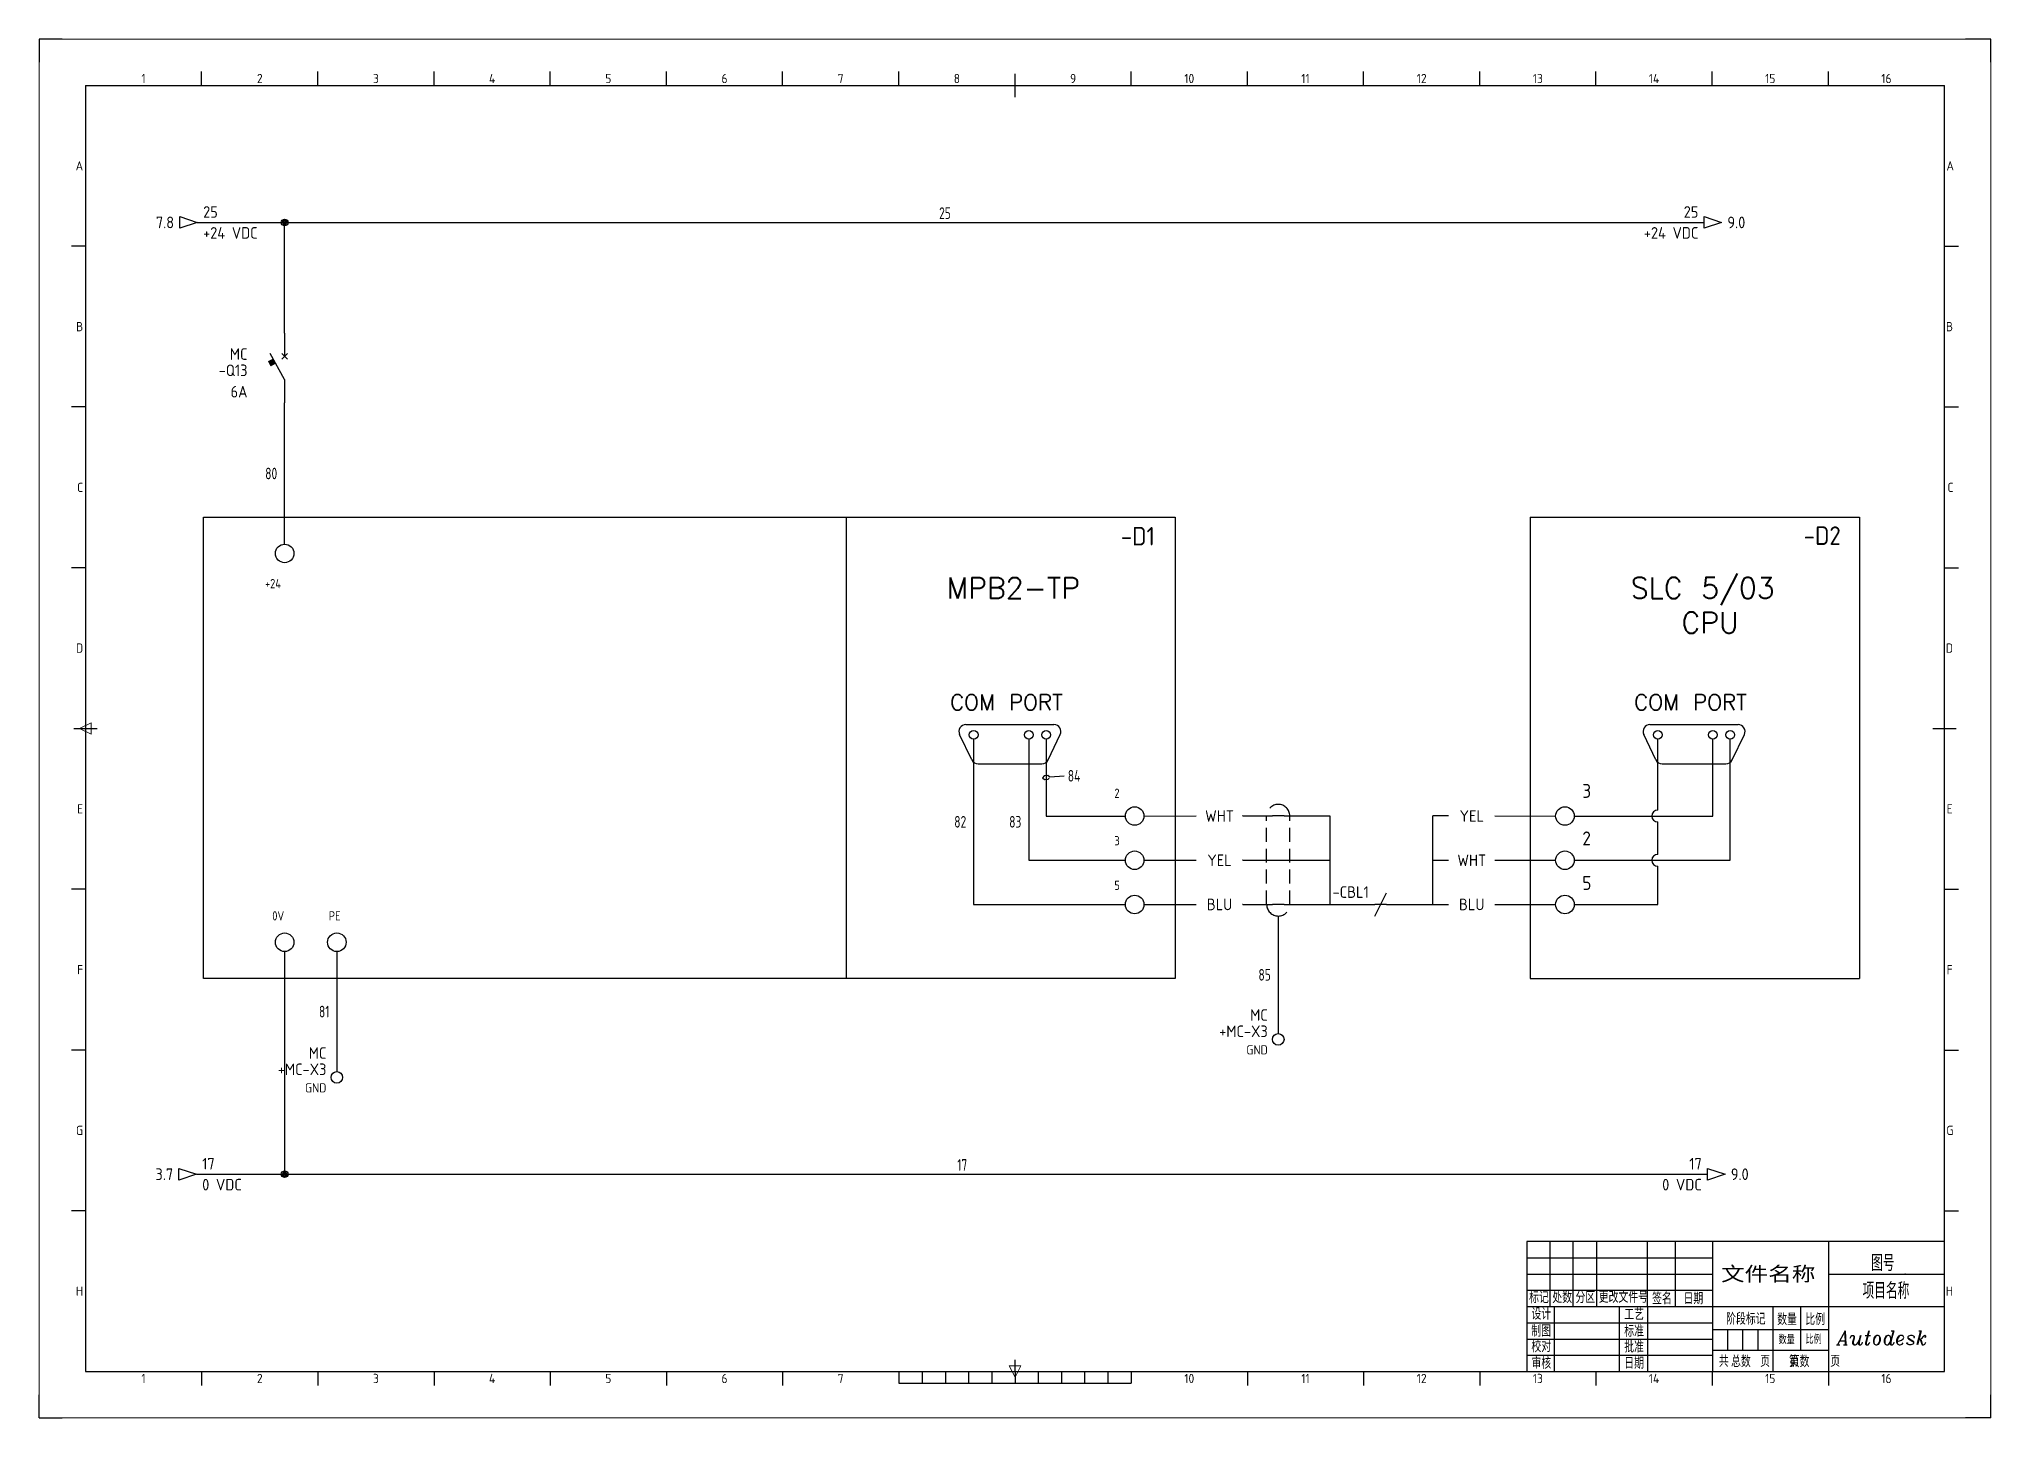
# Model space of a CAD drawing. Header units: millimetres. Extents: x 0 to 841, y 0 to 594.
import ezdxf
from ezdxf.enums import TextEntityAlignment as Align

# ---------------------------------------------------------------- set-up
doc = ezdxf.new("R2010")
doc.units = ezdxf.units.MM
doc.header["$LTSCALE"] = 12
doc.linetypes.add('DASHED', pattern=[0.75, 0.5, -0.25])
for name, color, linetype in [('_MULTI_WIRE', 9, 'Continuous'), ('AE_BOR', 1, 'Continuous'), ('BLU_1.0mm^2', 5, 'Continuous'), ('DESC', 150, 'Continuous'), ('GRN_2.5mm^2', 3, 'Continuous'), ('GRY_0.75mm^2', 9, 'Continuous'), ('LINK', 9, 'DASHED'), ('LOC', 8, 'Continuous'), ('MISC', 7, 'Continuous'), ('SYMS', 7, 'Continuous'), ('TAGS', 150, 'Continuous'), ('TERMS', 123, 'Continuous'), ('WHT_1.0mm^2', 7, 'Continuous'), ('WIRENO', 72, 'Continuous'), ('WIREREF', 52, 'Continuous'), ('WIREREF_DEST', 52, 'Continuous'), ('XREF', 7, 'Continuous'), ('YEL_1.0mm^2', 2, 'Continuous'), ('图框_外框线', 7, 'Continuous'), ('图框_标题栏属性', 1, 'Continuous'), ('图框_标题栏文字', 6, 'Continuous')]:
    doc.layers.add(name, color=color, linetype=linetype)
doc.styles.get("Standard").update_dxf_attribs({"font": 'txt.shx', "bigfont": 'gbcbig.shx'})
doc.styles.add('WD', font='romans.shx', dxfattribs={"bigfont": 'gbcbig.shx'})
doc.styles.add('WD_IEC', font='isocp2.shx', dxfattribs={"width": 0.9, "height": 4, "bigfont": 'gbcbig.shx'})
doc.styles.add('工程字', font='gbenor.shx', dxfattribs={"bigfont": 'gbcbig.shx'})

# ---------------------------------------------------------------- blocks, each defined once
blk = doc.blocks.new('gb_a1')
for p, q in [((20, 574), (20, 20)), ((20, 574), (821, 574)), ((821, 20), (821, 574)), ((20, 20), (821, 20))]:
    blk.add_line(p, q)
at = {"layer": 'AE_BOR', "lineweight": 30}
for p, q in [((10, 594), (0, 594)), ((0, 594), (0, 584)), ((841, 594), (830, 594)), ((841, 584), (841, 594)), ((0, 0), (0, 10)), ((841, 0), (841, 10)), ((0, 0), (10, 0)), ((841, 0), (830, 0))]:
    blk.add_line(p, q, dxfattribs=at)
at = {"layer": 'AE_BOR', "color": 1, "lineweight": 15}
for p, q in [((0, 594), (841, 594)), ((0, 0), (0, 594)), ((841, 594), (841, 0)), ((17.5, 297), (22.5, 299.5)), ((22.5, 294.5), (17.5, 297)), ((22.5, 299.5), (22.5, 294.5)), ((420.5, 17.5), (418, 22.5)), ((418, 22.5), (423, 22.5)), ((423, 22.5), (420.5, 17.5)), ((841, 0), (0, 0))]:
    blk.add_line(p, q, dxfattribs=at)
at = {"layer": 'AE_BOR'}
for p, q in [((70.0625, 574), (70.0625, 580)), ((120.125, 574), (120.125, 580)), ((170.1875, 574), (170.1875, 580)), ((220.25, 574), (220.25, 580)), ((270.3125, 574), (270.3125, 580)), ((320.375, 574), (320.375, 580)), ((370.4375, 574), (370.4375, 580)), ((470.5625, 574), (470.5625, 580)), ((520.625, 574), (520.625, 580)), ((570.6875, 574), (570.6875, 580)), ((620.75, 574), (620.75, 580)), ((670.8125, 574), (670.8125, 580)), ((720.875, 574), (720.875, 580)), ((770.9375, 574), (770.9375, 580)), ((20, 504.75), (14, 504.75)), ((821, 504.75), (827, 504.75)), ((20, 435.5), (14, 435.5)), ((821, 435.5), (827, 435.5)), ((20, 366.25), (14, 366.25)), ((821, 366.25), (827, 366.25)), ((20, 227.75), (14, 227.75)), ((821, 227.75), (827, 227.75)), ((20, 158.5), (14, 158.5)), ((821, 158.5), (827, 158.5)), ((20, 89.25), (14, 89.25)), ((821, 89.25), (827, 89.25)), ((70.0625, 20), (70.0625, 14)), ((120.125, 20), (120.125, 14)), ((170.1875, 20), (170.1875, 14)), ((220.25, 20), (220.25, 14)), ((270.3125, 20), (270.3125, 14)), ((320.375, 20), (320.375, 14)), ((520.625, 20), (520.625, 14)), ((570.6875, 20), (570.6875, 14)), ((620.75, 20), (620.75, 14)), ((670.8125, 20), (670.8125, 14)), ((720.875, 20), (720.875, 14)), ((770.9375, 20), (770.9375, 14))]:
    blk.add_line(p, q, dxfattribs=at)
at = {"layer": 'AE_BOR', "color": 2, "lineweight": 30}
for p, q in [((420.5, 574), (420.5, 579)), ((420.5, 569), (420.5, 574)), ((15, 297), (25, 297)), ((816, 297), (826, 297)), ((370.5, 20), (370.5, 15)), ((380.5, 20), (380.5, 15)), ((390.5, 20), (390.5, 15)), ((400.5, 20), (400.5, 15)), ((410.5, 20), (410.5, 15)), ((420.5, 20), (420.5, 25)), ((420.5, 20), (420.5, 15)), ((430.5, 20), (430.5, 15)), ((440.5, 20), (440.5, 15)), ((450.5, 20), (450.5, 15)), ((460.5, 20), (460.5, 15)), ((470.5, 20), (470.5, 15)), ((370.5, 15), (470.5, 15))]:
    blk.add_line(p, q, dxfattribs=at)
at = {"layer": 'AE_BOR', "style": 'WD_IEC'}
for s, p in [('1', (45.03125, 575)), ('2', (95.09375, 575)), ('3', (145.15625, 575)), ('4', (195.21875, 575)), ('5', (245.28125, 575)), ('6', (295.34375, 575)), ('7', (345.40625, 575)), ('8', (395.46875, 575)), ('9', (445.53125, 575)), ('10', (495.59375, 575)), ('11', (545.65625, 575)), ('12', (595.71875, 575)), ('13', (645.78125, 575)), ('14', (695.84375, 575)), ('15', (745.90625, 575)), ('16', (795.96875, 575)), ('1', (45.03125, 15)), ('2', (95.09375, 15)), ('3', (145.15625, 15)), ('4', (195.21875, 15)), ('5', (245.28125, 15)), ('6', (295.34375, 15)), ('7', (345.40625, 15)), ('10', (495.59375, 15)), ('11', (545.65625, 15)), ('12', (595.71875, 15)), ('13', (645.78125, 15)), ('14', (695.84375, 15)), ('15', (745.90625, 15)), ('16', (795.96875, 15))]:
    blk.add_text(s, height=4, dxfattribs=at).set_placement(p, align=Align.CENTER)
for s, p in [('A', (19, 539.375)), ('A', (825.04762, 539.375)), ('B', (19, 470.125)), ('B', (824.66667, 470.125)), ('C', (19, 400.875)), ('C', (824.85714, 400.875)), ('D', (19, 331.625)), ('D', (824.66667, 331.625)), ('E', (19, 262.375)), ('E', (824.47619, 262.375)), ('F', (19, 193.125)), ('F', (824.47619, 193.125)), ('G', (19, 123.875)), ('G', (824.85714, 123.875)), ('H', (19, 54.625)), ('H', (824.66667, 54.625))]:
    blk.add_text(s, height=4, dxfattribs=at).set_placement(p, align=Align.MIDDLE_RIGHT)
blk = doc.blocks.new('HDV1_06')
for centre in [(35, 183.12), (401.25, 70), (401.25, 50.95), (401.25, 31.9), (35, 15.62), (57.5, 15.62)]:
    blk.add_circle(centre, 4)
at = {"layer": 'SYMS'}
for p, q in [((0, 198.75), (418.75, 198.75)), ((0, 0), (0, 198.75)), ((276.88, 198.75), (276.88, 0)), ((418.75, 198.75), (418.75, 0)), ((328.52, 109.37), (366.48, 109.37)), ((331.06, 94.2), (325.82, 105.07)), ((363.94, 94.2), (369.18, 105.07)), ((333.76, 92.5), (361.24, 92.5)), ((418.75, 0), (0, 0))]:
    blk.add_line(p, q, dxfattribs=at)
for centre in [(331.88, 105), (355.62, 105), (363.12, 105)]:
    blk.add_circle(centre, 1.88, dxfattribs=at)
for centre, start, end in [((328.52, 106.37), 90, 205.70995), ((366.48, 106.37), 334.29005, 90), ((333.76, 95.5), 205.70995, 270), ((361.24, 95.5), 270, 334.29005)]:
    blk.add_arc(centre, 3, start, end, dxfattribs=at)
at = {"style": 'WD_IEC', "flags": 1}
for tag, p, height in [('X2TERM01', (35, 187.12), 0.512), ('X4TERM01', (31, 183.12), 0.512), ('X8TERM07', (331.88, 103.12), 0.512), ('X8TERM08', (355.62, 103.12), 0.512), ('X8TERM09', (363.12, 103.12), 0.512), ('X4TERM04', (397.25, 70), 0.512), ('X1TERM04', (405.25, 70), 0.512), ('X4TERM05', (397.25, 50.95), 0.512), ('X1TERM05', (405.25, 50.95), 0.512), ('X4TERM06', (397.25, 31.9), 0.512), ('X1TERM06', (405.25, 31.9), 0.512), ('X4TERM02', (31, 15.62), 0.512), ('X8TERM02', (35, 11.62), 0.512), ('X8TERM03', (57.5, 11.62), 0.512), ('MFG', (0, 0), 0.02), ('ASSYCODE', (0, 0), 0.02), ('CAT', (0, 0), 0.02), ('FAMILY', (0, 0), 0.02)]:
    blk.add_attdef(tag, p, '', height=height, dxfattribs=at)
at = {"style": 'WD_IEC'}
for tag, p, height in [('INST', (444.14, 189.28), 0.0625), ('LOC', (444.14, 184.33), 0.0625), ('DESC1', (437.5, 151.25), 8), ('DESC2', (437.5, 136.25), 8), ('DESC3', (437.5, 121.25), 8), ('XREF', (439.18, 109.22), 0.0781)]:
    blk.add_attdef(tag, p, '', height=height, dxfattribs=at)
blk.add_attdef('TAG1', text='', height=8, dxfattribs=at).set_placement((451.25, 166.25), align=Align.CENTER)
at = {"layer": 'SYMS'}
for s, height, p in [('MPB2-TP', 9, (320.22, 163.77)), ('COM PORT', 6.75, (321.73, 115.64))]:
    blk.add_text(s, height=height, dxfattribs=at).set_placement(p)
at = {"layer": 'SYMS', "style": 'WD_IEC'}
for tag, p in [('TERM01', (26.56, 168.12)), ('TERM04', (392.5, 77.81)), ('TERM05', (392.5, 57.36)), ('TERM06', (392.5, 38.16)), ('TERM02', (29.69, 25)), ('TERM03', (54.06, 25))]:
    blk.add_attdef(tag, p, '', height=6, dxfattribs=at)
blk = doc.blocks.new('HDV1_03')
for centre in [(15, 70), (15, 50.95), (15, 31.9)]:
    blk.add_circle(centre, 4)
at = {"layer": 'SYMS'}
for p, q in [((0, 198.75), (0, 0)), ((0, 198.75), (141.88, 198.75)), ((141.88, 198.75), (141.88, 0)), ((51.65, 109.37), (89.6, 109.37)), ((54.18, 94.2), (48.95, 105.07)), ((87.07, 94.2), (92.3, 105.07)), ((56.89, 92.5), (84.36, 92.5)), ((0, 0), (141.88, 0))]:
    blk.add_line(p, q, dxfattribs=at)
for centre in [(55, 105), (78.75, 105), (86.25, 105)]:
    blk.add_circle(centre, 1.88, dxfattribs=at)
for centre, start, end in [((51.65, 106.37), 90, 205.70995), ((89.6, 106.37), 334.29005, 90), ((56.89, 95.5), 205.70995, 270), ((84.36, 95.5), 270, 334.29005)]:
    blk.add_arc(centre, 3, start, end, dxfattribs=at)
at = {"style": 'WD_IEC'}
for tag, p, height in [('INST', (172.08, 190.11), 0.0625), ('LOC', (170.43, 183.5), 0.0625), ('DESC1', (160.62, 151.25), 8), ('DESC2', (160.62, 136.25), 8), ('DESC3', (160.62, 121.25), 8), ('XREF', (169.6, 107.57), 0.0781), ('TERM01', (22.5, 77.81), 6), ('TERM02', (22.5, 57.36), 6), ('TERM03', (22.5, 38.16), 6)]:
    blk.add_attdef(tag, p, '', height=height, dxfattribs=at)
blk.add_attdef('TAG1', text='', height=8, dxfattribs=at).set_placement((174.38, 166.25), align=Align.CENTER)
at = {"style": 'WD_IEC', "flags": 1}
for tag, p, height in [('X8TERM04', (55, 103.12), 0.512), ('X8TERM05', (78.75, 103.12), 0.512), ('X8TERM06', (86.25, 103.12), 0.512), ('X4TERM01', (11, 70), 0.512), ('X1TERM01', (19, 70), 0.512), ('X4TERM02', (11, 50.95), 0.512), ('X1TERM02', (19, 50.95), 0.512), ('X4TERM03', (11, 31.9), 0.512), ('X1TERM03', (19, 31.9), 0.512), ('FAMILY', (0, 0.62), 0.01), ('CAT', (0, 0.62), 0.01), ('ASSYCODE', (0, 0.62), 0.01), ('MFG', (0, 0.62), 0.01)]:
    blk.add_attdef(tag, p, '', height=height, dxfattribs=at)
at = {"layer": 'SYMS'}
for s, height, p in [('SLC 5/03', 9, (43.35, 163.77)), ('CPU', 9, (65.22, 148.77)), ('COM PORT', 6.75, (44.85, 115.64))]:
    blk.add_text(s, height=height, dxfattribs=at).set_placement(p)
blk = doc.blocks.new('HA3S1_INLINE')
for p, q in [((0, 0), (-0.016, 0)), ((10, 0), (9.984, 0))]:
    blk.add_line(p, q)
at = {"style": 'WD_IEC', "flags": 8}
blk.add_attdef('WIRENO', text='', height=2.5, dxfattribs=at).set_placement((5, 4), align=Align.MIDDLE)
at = {"style": 'WD_IEC', "flags": 1}
blk.add_attdef('SIGCODE', text='', height=1, dxfattribs=at).set_placement((-2.5, 0.55), align=Align.RIGHT)
for tag, p in [('X4TERM01', (0, 0)), ('X1TERM02', (10, 0))]:
    blk.add_attdef(tag, p, '', height=0.32, dxfattribs=at)
at = {"style": 'WD_IEC'}
for tag, p in [('DESC1', (5, 0)), ('XREF', (5, -4))]:
    blk.add_attdef(tag, text='', height=2.5, dxfattribs=at).set_placement(p, align=Align.MIDDLE)
blk = doc.blocks.new('HA3D3_INLINE')
for p, q in [((-10, 0), (-10.016, 0)), ((0, 0), (-0.016, 0))]:
    blk.add_line(p, q)
at = {"style": 'WD_IEC', "flags": 8}
blk.add_attdef('WIRENO', text='', height=2.5, dxfattribs=at).set_placement((-5, 4), align=Align.MIDDLE)
at = {"style": 'WD_IEC', "flags": 1}
blk.add_attdef('SIGCODE', text='', height=1, dxfattribs=at).set_placement((-12.5, 0.55), align=Align.RIGHT)
for tag, p in [('X4TERM01', (-10, 0)), ('X1TERM02', (0, 0))]:
    blk.add_attdef(tag, p, '', height=0.32, dxfattribs=at)
at = {"style": 'WD_IEC'}
for tag, p in [('DESC1', (-5, 0)), ('XREF', (-5, -4))]:
    blk.add_attdef(tag, text='', height=2.5, dxfattribs=at).set_placement(p, align=Align.MIDDLE)
blk = doc.blocks.new('VCB1')
for p, q in [((0, 7.5), (0, 2.5)), ((0, -2.5), (-3.12, 3.12)), ((0.62, 1.88), (-0.62, 3.12)), ((-0.62, 1.88), (0.62, 3.12)), ((0, -2.5), (0, -7.5))]:
    blk.add_line(p, q)
blk.add_solid([(-2.52, 2.03), (-3.61, 1.43), (-1.91, 0.94), (-3.01, 0.33)])
at = {"style": 'WD_IEC'}
for tag, p in [('INST', (-8, 5.25)), ('LOC', (-8, 1.75)), ('TAG1', (-8, -1.75)), ('RATING1', (-8, -6.35)), ('DESC1', (-8, -14.35)), ('DESC2', (-8, -17.85)), ('DESC3', (-8, -21.35))]:
    blk.add_attdef(tag, text='', height=2.5, dxfattribs=at).set_placement(p, align=Align.RIGHT)
blk.add_attdef('TERM01', text='', height=2, rotation=90, dxfattribs=at).set_placement((-1, 7.5), align=Align.RIGHT)
at = {"style": 'WD_IEC', "flags": 1}
for tag, p, height in [('X2TERM01', (0, 7.5), 0.32), ('MFG', (2.75, 6.5), 1.5), ('CAT', (2.75, 4), 1.5), ('X4LINK', (-2, 0), 0.32), ('X1LINK', (-0.5, 0), 0.32), ('X8TERM02', (0, -7.5), 0.32), ('ASSYCODE', (1, -9), 1), ('FAMILY', (1, -10.5), 1), ('CATDESC', (1, -12), 1), ('CONTACT', (1, -13.5), 1)]:
    blk.add_attdef(tag, p, '', height=height, dxfattribs=at)
at = {"style": 'WD_IEC'}
blk.add_attdef('TERM02', (-1, -7.5), '', height=2, rotation=90, dxfattribs=at)
at = {"lineweight": 15, "style": 'WD_IEC'}
blk.add_attdef('XREF', text='', height=2.5, dxfattribs=at).set_placement((-8, -10.35), align=Align.RIGHT)
blk = doc.blocks.new('HA1S1')
blk.add_lwpolyline([(0, 1.25), (3.75, 0), (0, -1.25)], close=True)
at = {"style": 'WD_IEC'}
for tag, height, flags, p in [('WIRENO', 2.5, 8, (-1.25, 1)), ('SIGCODE', 1, 1, (5, 1.8))]:
    blk.add_attdef(tag, text='', height=height, dxfattribs=dict(at, flags=flags)).set_placement(p, align=Align.RIGHT)
at = {"style": 'WD_IEC', "flags": 1}
blk.add_attdef('X4TERM01', (0, 0), '', height=0.32, dxfattribs=at)
at = {"style": 'WD_IEC'}
blk.add_attdef('XREF', text='', height=2.5, dxfattribs=at).set_placement((5, 0), align=Align.MIDDLE_LEFT)
blk.add_attdef('DESC1', text='', height=2.5, dxfattribs=at).set_placement((-1.25, -1), align=Align.TOP_RIGHT)
blk = doc.blocks.new('HW01')
for p, q in [((-1.25, -2.5), (1.25, 2.5)), ((1.25, 0), (-1.25, 0))]:
    blk.add_line(p, q)
at = {"style": 'WD_IEC', "flags": 1}
for tag, height, p in [('INST', 2.5, (-4.5, 8.25)), ('LOC', 2.5, (-4.5, 4.75)), ('XREF', 2.7, (-4.5, -3.75)), ('DESC1', 2.5, (-4.5, -7.75)), ('DESC3', 2.5, (-4.5, -14.75)), ('DESC2', 2.5, (-4.5, -11.25))]:
    blk.add_attdef(tag, text='', height=height, dxfattribs=at).set_placement(p, align=Align.RIGHT)
at = {"style": 'WD_IEC'}
blk.add_attdef('TAG1', text='', height=2.5, dxfattribs=at).set_placement((-4.5, 1.25), align=Align.RIGHT)
at = {"style": 'WD_IEC', "flags": 1}
for tag, p, height in [('X4TERM01', (-1.25, 0), 0.36), ('X2LINK', (0, 1), 0.32), ('X1TERM01', (1.25, 0), 0.36), ('X8LINK', (0, -1), 0.32), ('MFG', (3.06, -7.26), 1), ('CAT', (3.06, -8.76), 1), ('ASSYCODE', (3.06, -10.26), 1), ('FAMILY', (3.06, -11.76), 1), ('CATDESC', (3.06, -13.26), 1)]:
    blk.add_attdef(tag, p, '', height=height, dxfattribs=at)
at = {"style": 'WD_IEC'}
blk.add_attdef('RATING1', text='', height=2.5, dxfattribs=at).set_placement((2, -2), align=Align.MIDDLE_LEFT)
blk = doc.blocks.new('HA1D3')
blk.add_lwpolyline([(0, 0), (-3.75, -1.25), (-3.75, 1.25)], close=True)
at = {"style": 'WD_IEC'}
blk.add_attdef('XREF', text='', height=2.5, dxfattribs=at).set_placement((-5, 0), align=Align.MIDDLE_RIGHT)
at = {"style": 'WD_IEC', "flags": 1}
blk.add_attdef('SIGCODE', text='', height=1, dxfattribs=at).set_placement((-2.5, 1.8), align=Align.RIGHT)
at = {"style": 'WD_IEC'}
for tag, p, height, flags in [('X1TERM01', (0, 0), 0.32, 1), ('WIRENO', (1.25, 1), 2.5, 8)]:
    blk.add_attdef(tag, p, '', height=height, dxfattribs=dict(at, flags=flags))
blk.add_attdef('DESC1', text='', height=2.5, dxfattribs=at).set_placement((1.25, -1), align=Align.TOP_LEFT)
blk = doc.blocks.new('HS0_11')
blk.add_line((1.25, 0), (-1.25, 0))
at = {"linetype": 'DASHED'}
blk.add_arc((0, 0), 2.5, 0, 180, dxfattribs=at)
at = {"style": 'WD_IEC', "flags": 1}
for tag, p in [('X8LINKL', (-2.5, 0)), ('X4TERM01', (-1.25, 0)), ('X1TERM01', (1.25, 0)), ('X8LINKR', (2.5, 0))]:
    blk.add_attdef(tag, p, '', height=0.32, dxfattribs=at)
blk = doc.blocks.new('HS0_21')
blk.add_line((1.25, 0), (-1.25, 0))
at = {"linetype": 'DASHED'}
blk.add_arc((0, 0), 2.5, 180, 0, dxfattribs=at)
at = {"style": 'WD_IEC', "flags": 1}
for tag, p in [('X2LINKL', (-2.5, 0)), ('X4TERM01', (-1.25, 0)), ('X1TERM01', (1.25, 0)), ('X8LINKR', (2.5, 0)), ('X8TERM02', (0, -2.5)), ('WD_NOTJUMPERED', (1.79, -2.5))]:
    blk.add_attdef(tag, p, '', height=0.32, dxfattribs=at)
blk.add_attdef('X8TERMDESC02', text='', height=2, dxfattribs=at).set_placement((0.25, -3.76), align=Align.TOP_LEFT)
blk = doc.blocks.new('WD_WNH')
at = {"linetype": 'Continuous', "style": 'WD_IEC', "width": 0.8}
blk.add_attdef('WIRENO', text='', height=2.5, dxfattribs=at).set_placement((0, 0.75), align=Align.CENTER)
at = {"style": 'WD_IEC', "flags": 1}
for tag, p in [('W08USER', (0, 0.375)), ('W04USER', (0, 0.875)), ('W05USER', (0, 0.75)), ('W09USER', (0, 0.25)), ('W03USER', (0, 1)), ('W06USER', (0, 0.625)), ('W07USER', (0, 0.5)), ('W02USER', (0, 1.125)), ('W01USER', (0, 1.25)), ('W10USER', (0, 0.125))]:
    blk.add_attdef(tag, text='', height=0.08, dxfattribs=at).set_placement(p, align=Align.CENTER)
blk = doc.blocks.new('WD_WNV')
at = {"linetype": 'Continuous', "style": 'WD_IEC', "width": 0.8}
blk.add_attdef('WIRENO', text='', height=2.5, dxfattribs=at).set_placement((-1.6, 0), align=Align.MIDDLE_RIGHT)
at = {"style": 'WD_IEC', "flags": 1}
for tag, p in [('W08USER', (-1, 0.375)), ('W04USER', (-1, 0.875)), ('W05USER', (-1, 0.75)), ('W09USER', (-1, 0.25)), ('W03USER', (-1, 1)), ('W06USER', (-1, 0.625)), ('W07USER', (-1, 0.5)), ('W02USER', (-1, 1.125)), ('W01USER', (-1, 1.25)), ('W10USER', (-1, 0.125))]:
    blk.add_attdef(tag, text='', height=0.08, dxfattribs=at).set_placement(p, align=Align.CENTER)
blk = doc.blocks.new('CorpLogoBlock')
at = {"insert": (-46.09, 17.54), "char_height": 6, "width": 37.2055, "attachment_point": 1, "style": '工程字'}
blk.add_mtext('{\\Fitalic|c0;Autodesk}', dxfattribs=at)
blk = doc.blocks.new('GB_TitleBlock')
at = {"lineweight": -3}
for p, q in [((-50, 42), (0, 42)), ((-50, 28), (0, 28))]:
    blk.add_line(p, q, dxfattribs=at)
blk.add_point((-16.99, 42), dxfattribs=at)
at = {"layer": '图框_外框线'}
for p, q in [((-170, 56), (-170, 28)), ((-160, 28), (-160, 56)), ((-150, 56), (-150, 28)), ((-128, 28), (-128, 56)), ((-116, 56), (-116, 28)), ((-100, 56), (-100, 0)), ((-50, 56), (-50, 0)), ((-180, 49), (-100, 49)), ((-180, 42), (-100, 42)), ((-180, 35), (-100, 35)), ((-180, 28), (-50, 28)), ((-168, 0), (-168, 28)), ((-140, 0), (-140, 28)), ((-128, 28), (-128, 0)), ((-74, 28), (-74, 0)), ((-62, 28), (-62, 9)), ((-180, 21), (-100, 21)), ((-50, 18), (-100, 18)), ((-93.5, 18), (-93.5, 9)), ((-87, 18), (-87, 9)), ((-80.5, 18), (-80.5, 9)), ((-180, 14), (-100, 14)), ((-50, 9), (-100, 9)), ((-180, 7), (-100, 7))]:
    blk.add_line(p, q, dxfattribs=at)
blk.add_lwpolyline([(0, 56), (-180, 56), (-180, 0), (0, 0), (0, 56)], dxfattribs=at)
at = {"style": 'WD', "flags": 1}
blk.add_attdef('WD_TB', (-168.38, 50.46), '', height=2, dxfattribs=at)
at = {"layer": '图框_标题栏属性', "style": '工程字'}
for tag, p in [('REV3', (-179.58, 50.91)), ('REV2', (-179.43, 43.49)), ('REV1', (-179.43, 36.77))]:
    blk.add_attdef(tag, p, '', height=3, dxfattribs=at)
for tag, height, width, p, p2 in [('REV3DET', 3, 13.288798, (-148.76, 50.77), (-130.49, 50.77)), ('BY3', 3, 6.930672, (-126.95, 50.77), (-117.42, 50.77)), ('RD3', 3, 9.096075, (-114.66, 50.77), (-102.16, 50.77)), ('REV2DET', 3, 1.39216, (-148.76, 43.77), (-130.49, 43.77)), ('BY2', 3, 6.930672, (-126.95, 43.77), (-117.42, 43.77)), ('RD2', 3, 9.096075, (-114.66, 43.77), (-102.16, 43.77)), ('文件名称', 7, 2.04191, (-96.3, 38.33), (-55.63, 38.33)), ('REV1DET', 3, 13.288798, (-148.76, 36.77), (-130.49, 36.77)), ('BY1', 3, 6.930672, (-126.95, 36.77), (-117.42, 36.77)), ('RD1', 3, 9.096075, (-114.66, 36.77), (-102.16, 36.77))]:
    blk.add_attdef(tag, text='', height=height, dxfattribs=dict(at, width=width)).set_placement(p, p2, align=Align.FIT)
for tag, p in [('图号', (-26.57, 46.93)), ('项目名称', (-25.25, 35.16))]:
    blk.add_attdef(tag, text='', height=7, dxfattribs=at).set_placement(p, align=Align.MIDDLE)
at = {"layer": '图框_标题栏属性', "lineweight": -3}
for tag, p in [('设计', (-163.59, 22.3)), ('工艺', (-123.59, 22.3)), ('制图', (-163.59, 15.3)), ('标准', (-123.59, 15.3)), ('校对', (-163.59, 8.3)), ('批准', (-123.59, 8.3)), ('审核', (-163.59, 1.3)), ('日期', (-123.59, 1.3))]:
    blk.add_attdef(tag, p, '', height=5, dxfattribs=at)
at = {"layer": '图框_标题栏属性', "style": '工程字'}
for tag, height, p in [('数量', 3.5, (-68.02, 13.58)), ('比例', 3.5, (-56.4, 13.74)), ('总数', 5, (-87.74, 4.36)), ('页数', 5, (-62.45, 4.36))]:
    blk.add_attdef(tag, text='', height=height, dxfattribs=at).set_placement(p, align=Align.MIDDLE_CENTER)
at = {"layer": '图框_标题栏文字', "style": '工程字'}
for s, p in [('标记', (-179, 29.44)), ('处数', (-169, 29.44)), ('分区', (-159, 29.44)), ('更改文件号', (-149, 29.59)), ('签名', (-126, 29)), ('日期', (-112.47, 28.98)), ('设计', (-177.99, 22.35)), ('工艺', (-138.02, 22.15)), ('阶段标记', (-94.11, 20.2)), ('数量', (-72.11, 20)), ('比例', (-60, 20)), ('制图', (-178.04, 15.02)), ('标准', (-137.99, 14.92)), ('校对', (-177.99, 8.33)), ('批准', (-138.02, 8.15)), ('审核', (-177.99, 1.15)), ('日期', (-138.02, 1.15)), ('共     页   第     页', (-97.24, 2))]:
    blk.add_text(s, height=5, dxfattribs=at).set_placement(p)
blk = doc.blocks.new('WDDOT')
for radius in [0.72, 0.449, 0.223]:
    blk.add_circle((0, 0), radius)
blk = doc.blocks.new('VT0002')
blk.add_circle((0, 0), 1.25)
at = {"style": 'WD_IEC'}
for tag, p in [('INST', (-2.25, 7.5)), ('LOC', (-2.25, 4))]:
    blk.add_attdef(tag, text='', height=2.5, dxfattribs=at).set_placement(p, align=Align.RIGHT)
at = {"style": 'WD_IEC', "flags": 1}
for tag, p, height in [('ASSYCODE', (2.75, 10.75), 1), ('CATDESC', (2.75, 9.25), 1), ('MFG', (2.75, 7.25), 1.5), ('CAT', (2.75, 4.75), 1.5), ('X4TERM01', (-1.25, 0), 0.32), ('X4PIN01', (-1.25, 1), 0.4), ('X4TERMDESC01', (-1.25, 0.5), 0.4), ('X2TERM01', (0, 1.25), 0.32), ('X2PIN01', (0, 2.25), 0.4), ('X2TERMDESC01', (0, 1.75), 0.4), ('X8PIN01', (0, -0.25), 0.4), ('X1TERM01', (1.25, 0), 0.32), ('X1PIN01', (1.25, 1), 0.4), ('X1TERMDESC01', (1.25, 0.5), 0.4), ('X8TERM01', (0, -1.25), 0.32), ('X8TERMDESC01', (0, -0.75), 0.4), ('STRIPSEQ', (0, -3), 0.4), ('LINKTERM', (0, -2), 0.4)]:
    blk.add_attdef(tag, p, '', height=height, dxfattribs=at)
at = {"style": 'WD_IEC', "flags": 8}
for tag, height, p in [('TAGSTRIP', 2.5, (-2.25, 0.5)), ('TERM01', 2, (-2.25, -3.25))]:
    blk.add_attdef(tag, text='', height=height, dxfattribs=at).set_placement(p, align=Align.RIGHT)

msp = doc.modelspace()

# ---------------------------------------------------------------- linework, layer by layer
at = {"layer": '_MULTI_WIRE'}
for p, q in [((518.62, 259.31), (531.42, 259.31)), ((536.42, 259.31), (556.19, 259.31)), ((556.19, 259.31), (556.19, 221.2)), ((600.57, 221.22), (600.57, 259.31)), ((607.31, 259.31), (600.57, 259.31)), ((518.62, 240.24), (556.19, 240.24)), ((600.57, 240.24), (607.31, 240.24)), ((518.62, 221.22), (531.42, 221.22)), ((536.42, 221.22), (575.58, 221.22)), ((580.58, 221.22), (607.28, 221.22))]:
    msp.add_line(p, q, dxfattribs=at)
at = {"layer": 'BLU_1.0mm^2'}
for p, q in [((68.19, 515), (717.44, 515)), ((105.82, 467.3), (105.82, 515)), ((105.82, 376.41), (105.82, 437.3)), ((476.07, 221.19), (498.62, 221.22)), ((627.28, 221.22), (653.44, 221.19))]:
    msp.add_line(p, q, dxfattribs=at)
at = {"layer": 'GRN_2.5mm^2'}
for p, q in [((533.92, 216.22), (533.92, 165.57)), ((105.82, 200.91), (105.82, 105)), ((128.32, 200.91), (128.32, 149.2)), ((67.79, 105), (718.91, 105))]:
    msp.add_line(p, q, dxfattribs=at)
at = {"layer": 'GRY_0.75mm^2'}
for p, q in [((402.69, 292.41), (402.69, 221.19)), ((426.44, 292.41), (426.44, 240.24)), ((433.94, 292.41), (433.94, 259.29)), ((697.44, 261.83), (697.44, 292.41)), ((721.19, 259.29), (721.19, 292.41)), ((728.69, 240.24), (728.69, 292.41)), ((433.94, 259.29), (468.07, 259.29)), ((661.44, 259.29), (721.19, 259.29)), ((697.44, 242.78), (697.44, 256.75)), ((426.44, 240.24), (468.07, 240.24)), ((661.44, 240.24), (728.69, 240.24)), ((697.44, 221.19), (697.44, 237.7)), ((402.69, 221.19), (468.07, 221.19)), ((661.44, 221.19), (697.44, 221.19))]:
    msp.add_line(p, q, dxfattribs=at)
for centre in [(697.44, 259.29), (697.44, 240.24)]:
    msp.add_arc(centre, 2.54, 90, 270, dxfattribs=at)
at = {"layer": 'LINK'}
for points in [[(528.92, 221.22), (528.92, 259.31)], [(538.92, 221.22), (538.92, 259.31)]]:
    msp.add_lwpolyline(points, dxfattribs=at)
at = {"layer": 'WHT_1.0mm^2'}
for p, q in [((476.07, 259.29), (498.62, 259.31)), ((627.31, 240.24), (653.44, 240.24))]:
    msp.add_line(p, q, dxfattribs=at)
at = {"layer": 'WIRENO'}
msp.add_lwpolyline([(441.75, 276.49), (435.52, 275.98), (434.67, 276.7), (433.09, 276.57), (432.36, 275.72), (433.22, 274.99), (434.8, 275.12), (435.16, 275.55)], dxfattribs=at)
at = {"layer": 'YEL_1.0mm^2'}
for p, q in [((627.31, 259.31), (653.44, 259.29)), ((476.07, 240.24), (498.62, 240.24))]:
    msp.add_line(p, q, dxfattribs=at)

# ---------------------------------------------------------------- block references
for name, p in [('gb_a1', (0, 0)), ('CorpLogoBlock', (821, 20))]:
    msp.add_blockref(name, p)
ref = msp.add_blockref('HDV1_03', (642.44, 189.29))
ref.add_attrib('TERM03', '5', (664.94, 227.45), dxfattribs={"height": 6, "style": 'WD_IEC'})
ref.add_attrib('TERM02', '2', (664.94, 246.65), dxfattribs={"height": 6, "style": 'WD_IEC'})
ref.add_attrib('TERM01', '3', (664.94, 267.1), dxfattribs={"height": 6, "style": 'WD_IEC'})
ref.add_attrib('TAG1', '-D2', dxfattribs={"height": 8, "style": 'WD_IEC'}).set_placement((768.29, 376.08), align=Align.CENTER)
ref = msp.add_blockref('GB_TitleBlock', (821, 20))
ref.add_attrib('页数', '页数', dxfattribs={"layer": '图框_标题栏属性', "height": 5, "style": '工程字'}).set_placement((758.55, 24.36), align=Align.MIDDLE_CENTER)
ref.add_attrib('总数', '总数', dxfattribs={"layer": '图框_标题栏属性', "height": 5, "style": '工程字'}).set_placement((733.26, 24.36), align=Align.MIDDLE_CENTER)
ref.add_attrib('比例', '比例', dxfattribs={"layer": '图框_标题栏属性', "height": 3.5, "style": '工程字'}).set_placement((764.6, 33.74), align=Align.MIDDLE_CENTER)
ref.add_attrib('数量', '数量', dxfattribs={"layer": '图框_标题栏属性', "height": 3.5, "style": '工程字'}).set_placement((752.98, 33.58), align=Align.MIDDLE_CENTER)
ref.add_attrib('项目名称', '项目名称', dxfattribs={"layer": '图框_标题栏属性', "height": 7, "style": '工程字'}).set_placement((795.75, 55.16), align=Align.MIDDLE)
ref.add_attrib('图号', '图号', dxfattribs={"layer": '图框_标题栏属性', "height": 7, "style": '工程字'}).set_placement((794.43, 66.93), align=Align.MIDDLE)
ref.add_attrib('文件名称', '文件名称', dxfattribs={"layer": '图框_标题栏属性', "height": 7, "style": '工程字', "width": 2.04191}).set_placement((724.7, 58.33), (765.37, 58.33), align=Align.FIT)
at = {"layer": 'SYMS'}
ref = msp.add_blockref('HA1D3', (68.19, 515), dxfattribs=dict(at, xscale=2, yscale=2, zscale=2))
ref.add_attrib('WIRENO', '25', (70.69, 517), dxfattribs={"layer": 'WIREREF_DEST', "height": 5, "style": 'WD_IEC', "flags": 8})
ref.add_attrib('DESC1', '+24 VDC', dxfattribs={"layer": 'DESC', "height": 5, "style": 'WD_IEC'}).set_placement((70.69, 513), align=Align.TOP_LEFT)
ref.add_attrib('XREF', '7.8', dxfattribs={"layer": 'XREF', "height": 5, "style": 'WD_IEC'}).set_placement((58.19, 515), align=Align.MIDDLE_RIGHT)
ref = msp.add_blockref('HA1S1', (717.44, 515), dxfattribs=dict(at, xscale=2, yscale=2, zscale=2))
ref.add_attrib('WIRENO', '25', dxfattribs={"layer": 'WIREREF', "height": 5, "style": 'WD_IEC', "flags": 8}).set_placement((714.94, 517), align=Align.RIGHT)
ref.add_attrib('DESC1', '+24 VDC', dxfattribs={"layer": 'DESC', "height": 5, "style": 'WD_IEC'}).set_placement((714.94, 513), align=Align.TOP_RIGHT)
ref.add_attrib('XREF', '9.0', dxfattribs={"layer": 'XREF', "height": 5, "style": 'WD_IEC'}).set_placement((727.44, 515), align=Align.MIDDLE_LEFT)
at = {"layer": 'SYMS', "xscale": 2, "yscale": 2, "zscale": 2}
for name, p in [('WDDOT', (105.82, 515)), ('HS0_11', (533.92, 259.31)), ('HS0_21', (533.92, 221.22)), ('WDDOT', (105.82, 105))]:
    msp.add_blockref(name, p, dxfattribs=at)
at = {"layer": 'SYMS'}
ref = msp.add_blockref('VCB1', (105.82, 452.3), dxfattribs=dict(at, xscale=2, yscale=2, zscale=2))
ref.add_attrib('TAG1', '-Q13', dxfattribs={"layer": 'TAGS', "height": 5, "style": 'WD_IEC'}).set_placement((89.82, 448.8), align=Align.RIGHT)
ref.add_attrib('LOC', 'MC', dxfattribs={"layer": 'LOC', "height": 5, "style": 'WD_IEC'}).set_placement((89.82, 455.8), align=Align.RIGHT)
ref.add_attrib('RATING1', '6A', dxfattribs={"layer": 'MISC', "height": 5, "style": 'WD_IEC'}).set_placement((89.82, 439.6), align=Align.RIGHT)
ref = msp.add_blockref('HDV1_06', (70.82, 189.29), dxfattribs=at)
ref.add_attrib('TERM06', '5', (463.32, 227.45), dxfattribs={"layer": 'TERMS', "height": 4, "style": 'WD_IEC', "width": 0.9})
ref.add_attrib('TERM05', '3', (463.32, 246.65), dxfattribs={"layer": 'TERMS', "height": 4, "style": 'WD_IEC', "width": 0.9})
ref.add_attrib('TERM04', '2', (463.32, 267.1), dxfattribs={"layer": 'TERMS', "height": 4, "style": 'WD_IEC', "width": 0.9})
ref.add_attrib('TERM03', 'PE', (124.88, 214.29), dxfattribs={"layer": 'TERMS', "height": 4, "style": 'WD_IEC', "width": 0.9})
ref.add_attrib('TERM02', '0V', (100.5, 214.29), dxfattribs={"layer": 'TERMS', "height": 4, "style": 'WD_IEC', "width": 0.9})
ref.add_attrib('TERM01', '+24', (97.38, 357.41), dxfattribs={"layer": 'TERMS', "height": 4, "style": 'WD_IEC', "width": 0.9})
ref.add_attrib('TAG1', '-D1', dxfattribs={"layer": 'TAGS', "height": 8, "style": 'WD_IEC'}).set_placement((473.43, 375.86), align=Align.CENTER)
ref = msp.add_blockref('HA3S1_INLINE', (498.62, 259.31), dxfattribs=dict(at, xscale=2, yscale=2, zscale=2))
ref.add_attrib('DESC1', 'WHT', dxfattribs={"layer": 'DESC', "height": 5, "style": 'WD_IEC'}).set_placement((508.62, 259.31), align=Align.MIDDLE)
ref = msp.add_blockref('HA3D3_INLINE', (627.31, 259.31), dxfattribs=dict(at, xscale=2, yscale=2, zscale=2))
ref.add_attrib('DESC1', 'YEL', dxfattribs={"layer": 'DESC', "height": 5, "style": 'WD_IEC'}).set_placement((617.31, 259.31), align=Align.MIDDLE)
ref = msp.add_blockref('HA3S1_INLINE', (498.62, 240.24), dxfattribs=dict(at, xscale=2, yscale=2, zscale=2))
ref.add_attrib('DESC1', 'YEL', dxfattribs={"layer": 'DESC', "height": 5, "style": 'WD_IEC'}).set_placement((508.62, 240.24), align=Align.MIDDLE)
ref = msp.add_blockref('HA3D3_INLINE', (627.31, 240.24), dxfattribs=dict(at, xscale=2, yscale=2, zscale=2))
ref.add_attrib('DESC1', 'WHT', dxfattribs={"layer": 'DESC', "height": 5, "style": 'WD_IEC'}).set_placement((617.31, 240.24), align=Align.MIDDLE)
ref = msp.add_blockref('HW01', (578.08, 221.22), dxfattribs=dict(at, xscale=2, yscale=2, zscale=2))
ref.add_attrib('TAG1', '-CBL1', dxfattribs={"layer": 'TAGS', "height": 5, "style": 'WD_IEC'}).set_placement((572.92, 224.04), align=Align.RIGHT)
ref = msp.add_blockref('HA3S1_INLINE', (498.62, 221.22), dxfattribs=dict(at, xscale=2, yscale=2, zscale=2))
ref.add_attrib('DESC1', 'BLU', dxfattribs={"layer": 'DESC', "height": 5, "style": 'WD_IEC'}).set_placement((508.62, 221.22), align=Align.MIDDLE)
ref = msp.add_blockref('HA3D3_INLINE', (627.28, 221.22), dxfattribs=dict(at, xscale=2, yscale=2, zscale=2))
ref.add_attrib('DESC1', 'BLU', dxfattribs={"layer": 'DESC', "height": 5, "style": 'WD_IEC'}).set_placement((617.28, 221.22), align=Align.MIDDLE)
ref = msp.add_blockref('VT0002', (533.91, 163.07), dxfattribs=dict(at, xscale=2, yscale=2, zscale=2))
ref.add_attrib('TAGSTRIP', '+MC-X3', dxfattribs={"layer": 'TAGS', "height": 5, "style": 'WD_IEC', "flags": 8}).set_placement((529.41, 164.07), align=Align.RIGHT)
ref.add_attrib('LOC', 'MC', dxfattribs={"layer": 'LOC', "height": 5, "style": 'WD_IEC'}).set_placement((529.41, 171.07), align=Align.RIGHT)
ref.add_attrib('TERM01', 'GND', dxfattribs={"layer": 'TERMS', "height": 4, "style": 'WD_IEC', "flags": 8}).set_placement((529.41, 156.57), align=Align.RIGHT)
ref = msp.add_blockref('VT0002', (128.32, 146.7), dxfattribs=dict(at, xscale=2, yscale=2, zscale=2))
ref.add_attrib('TAGSTRIP', '+MC-X3', dxfattribs={"layer": 'TAGS', "height": 5, "style": 'WD_IEC', "flags": 8}).set_placement((123.82, 147.7), align=Align.RIGHT)
ref.add_attrib('LOC', 'MC', dxfattribs={"layer": 'LOC', "height": 5, "style": 'WD_IEC'}).set_placement((123.82, 154.7), align=Align.RIGHT)
ref.add_attrib('TERM01', 'GND', dxfattribs={"layer": 'TERMS', "height": 4, "style": 'WD_IEC', "flags": 8}).set_placement((123.82, 140.2), align=Align.RIGHT)
ref = msp.add_blockref('HA1D3', (67.79, 105), dxfattribs=dict(at, xscale=2, yscale=2, zscale=2))
ref.add_attrib('WIRENO', '17', (70.29, 107), dxfattribs={"layer": 'WIREREF_DEST', "height": 5, "style": 'WD_IEC', "flags": 8})
ref.add_attrib('DESC1', '0 VDC', dxfattribs={"layer": 'DESC', "height": 5, "style": 'WD_IEC'}).set_placement((70.29, 103), align=Align.TOP_LEFT)
ref.add_attrib('XREF', '3.7', dxfattribs={"layer": 'XREF', "height": 5, "style": 'WD_IEC'}).set_placement((57.79, 105), align=Align.MIDDLE_RIGHT)
ref = msp.add_blockref('HA1S1', (718.91, 105), dxfattribs=dict(at, xscale=2, yscale=2, zscale=2))
ref.add_attrib('WIRENO', '17', dxfattribs={"layer": 'WIREREF', "height": 5, "style": 'WD_IEC', "flags": 8}).set_placement((716.41, 107), align=Align.RIGHT)
ref.add_attrib('DESC1', '0 VDC', dxfattribs={"layer": 'DESC', "height": 5, "style": 'WD_IEC'}).set_placement((716.41, 103), align=Align.TOP_RIGHT)
ref.add_attrib('XREF', '9.0', dxfattribs={"layer": 'XREF', "height": 5, "style": 'WD_IEC'}).set_placement((728.91, 105), align=Align.MIDDLE_LEFT)
at = {"layer": 'WIRENO'}
ref = msp.add_blockref('WD_WNH', (390.34, 515), dxfattribs=dict(at, xscale=2, yscale=2, zscale=2))
ref.add_attrib('WIRENO', '25', dxfattribs={"linetype": 'Continuous', "height": 5, "style": 'WD_IEC', "width": 0.8}).set_placement((390.34, 516.5), align=Align.CENTER)
ref = msp.add_blockref('WD_WNV', (105.82, 406.85), dxfattribs=dict(at, xscale=2, yscale=2, zscale=2))
ref.add_attrib('WIRENO', '80', dxfattribs={"linetype": 'Continuous', "height": 5, "style": 'WD_IEC', "width": 0.8}).set_placement((102.62, 406.85), align=Align.MIDDLE_RIGHT)
ref = msp.add_blockref('WD_WNV', (433.94, 275.85), dxfattribs=dict(at, xscale=2, yscale=2, zscale=2))
ref.add_attrib('WIRENO', '84', dxfattribs={"linetype": 'Continuous', "height": 5, "style": 'WD_IEC', "width": 0.8}).set_placement((443.25, 276.62), align=Align.MIDDLE_LEFT)
ref = msp.add_blockref('WD_WNV', (402.69, 256.8), dxfattribs=dict(at, xscale=2, yscale=2, zscale=2))
ref.add_attrib('WIRENO', '82', dxfattribs={"linetype": 'Continuous', "height": 5, "style": 'WD_IEC', "width": 0.8}).set_placement((399.49, 256.8), align=Align.MIDDLE_RIGHT)
ref = msp.add_blockref('WD_WNV', (426.44, 256.8), dxfattribs=dict(at, xscale=2, yscale=2, zscale=2))
ref.add_attrib('WIRENO', '83', dxfattribs={"linetype": 'Continuous', "height": 5, "style": 'WD_IEC', "width": 0.8}).set_placement((423.24, 256.8), align=Align.MIDDLE_RIGHT)
ref = msp.add_blockref('WD_WNV', (533.92, 190.89), dxfattribs=dict(at, xscale=2, yscale=2, zscale=2))
ref.add_attrib('WIRENO', '85', dxfattribs={"linetype": 'Continuous', "height": 5, "style": 'WD_IEC', "width": 0.8}).set_placement((530.72, 190.89), align=Align.MIDDLE_RIGHT)
ref = msp.add_blockref('WD_WNV', (128.32, 175.06), dxfattribs=dict(at, xscale=2, yscale=2, zscale=2))
ref.add_attrib('WIRENO', '81', dxfattribs={"linetype": 'Continuous', "height": 5, "style": 'WD_IEC', "width": 0.8}).set_placement((125.12, 175.06), align=Align.MIDDLE_RIGHT)
ref = msp.add_blockref('WD_WNH', (397.77, 105), dxfattribs=dict(at, xscale=2, yscale=2, zscale=2))
ref.add_attrib('WIRENO', '17', dxfattribs={"linetype": 'Continuous', "height": 5, "style": 'WD_IEC', "width": 0.8}).set_placement((397.77, 106.5), align=Align.CENTER)

doc.saveas('drawing.dxf')
